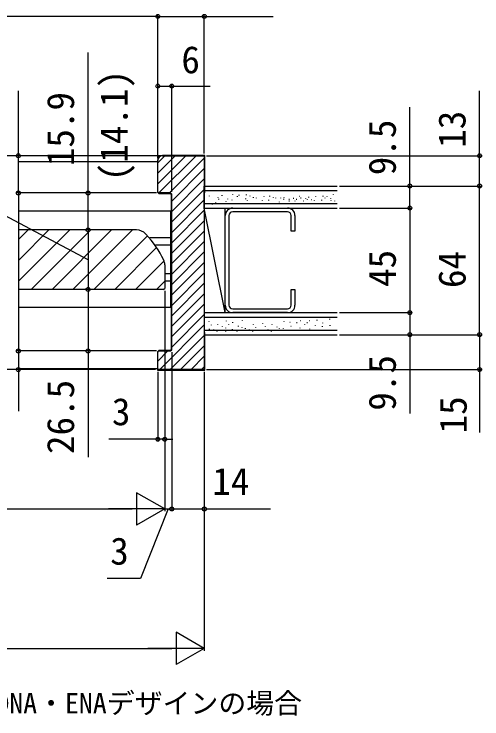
# Model space of a CAD drawing. Units: millimetres, scale not verified. Extents: x -700 to 700, y -1045 to 1039.
# Drawn here: x 100.2 to 301.4, y 409.4 to 712.8 of the extents above; entities that cross this region are included whole.
import ezdxf
from ezdxf.enums import TextEntityAlignment as Align

# ---------------------------------------------------------------- set-up
doc = ezdxf.new("R2010")
doc.units = ezdxf.units.MM
doc.header["$LTSCALE"] = 6
for name, color, linetype in [('0-2_USER1', 3, 'Continuous'), ('0-3_YKK_11', 7, 'Continuous'), ('0-4_YKK_12', 2, 'Continuous'), ('0-7_YKK_D', 6, 'Continuous'), ('0-9_YSS_K', 3, 'Continuous')]:
    doc.layers.add(name, color=color, linetype=linetype)
doc.styles.add('ＭＳ ゴシック', font='')
doc.styles.get('ＭＳ ゴシック').set_extended_font_data('MS Gothic')

msp = doc.modelspace()

# ---------------------------------------------------------------- linework, layer by layer
at = {"layer": '0-3_YKK_11'}
for p, q in [((161.8, 649.762), (161.8, 636.179)), ((182.2, 651.962), (164, 651.962)), ((182.2, 635.762), (182.2, 651.962)), ((182, 635.762), (182.2, 635.762)), ((182.2, 575.762), (182, 575.762))]:
    msp.add_line(p, q, dxfattribs=at)
for points in [[(182, 630.762), (182, 559.762), (162, 559.762), (162, 567.262), (162.5, 567.762), (167.5, 567.762), (168, 568.262), (168, 635.262), (167.5, 635.762), (162.5, 635.762), (162, 636.262), (162, 649.762)], [(164, 651.762), (182, 651.762), (182, 630.762)], [(161.8, 636.179), (162.417, 635.562), (167.417, 635.562), (167.8, 635.179), (167.8, 568.345), (167.417, 567.962), (162.417, 567.962), (161.8, 567.345), (161.8, 559.562), (182.2, 559.562), (182.2, 575.762)]]:
    msp.add_lwpolyline(points, dxfattribs=at)
for radius in [2.2, 2]:
    msp.add_arc((164, 649.762), radius, 90.00001, 179.99999, dxfattribs=at)
at = {"layer": '0-4_YKK_12'}
for p, q in [((102.35, 649.262), (162, 649.262)), ((167.5, 627.962), (102.35, 627.962)), ((167.5, 627.962), (167.5, 586.562)), ((152.758, 619.862), (102.35, 619.862)), ((102.35, 616.036), (106.177, 619.862)), ((102.35, 607.055), (115.157, 619.862)), ((102.35, 598.075), (124.137, 619.862)), ((107.517, 594.262), (133.117, 619.862)), ((116.498, 594.262), (142.098, 619.862)), ((125.478, 594.262), (151.078, 619.862)), ((134.458, 594.262), (157.558, 617.363)), ((158.557, 616.612), (167.5, 616.612)), ((160.998, 613.412), (167.5, 613.412)), ((143.438, 594.262), (161.479, 612.303)), ((152.419, 594.262), (164.692, 606.536)), ((165, 604.862), (165, 594.589)), ((165, 601.112), (167.5, 601.112)), ((161.399, 594.262), (165, 597.863)), ((165, 597.912), (167.5, 597.912)), ((164.3, 594.262), (102.35, 594.262)), ((164.3, 594.262), (165, 594.589)), ((102.35, 586.562), (167.5, 586.562)), ((127.813, 586.562), (167.5, 586.562)), ((102.35, 560.262), (162, 560.262))]:
    msp.add_line(p, q, dxfattribs=at)
for centre, radius, start, end in [((152.758, 614.162), 5.7, 43.22166, 90), ((125.067, 588.139), 43.7, 25.39153, 43.22166), ((160.3, 604.862), 4.7, 0, 25.39153)]:
    msp.add_arc(centre, radius, start, end, dxfattribs=at)
at = {"layer": '0-7_YKK_D'}
for p, q in [((162, 711.762), (23.822, 711.762)), ((162, 653.762), (162, 712.762)), ((162, 650.762), (162, 712.762)), ((182, 652.762), (182, 712.762)), ((162, 650.762), (162, 682.762)), ((168, 636.262), (168, 682.762)), ((163, 651.762), (71, 651.762)), ((163, 651.762), (101, 651.762)), ((183, 651.762), (301.406, 651.762)), ((240.178, 638.765), (271.406, 638.765)), ((241.406, 638.762), (301.406, 638.762)), ((241.406, 638.762), (301.406, 638.762)), ((300.406, 574.765), (300.406, 638.762)), ((161.5, 635.762), (101, 635.762)), ((160, 635.762), (101, 635.762)), ((102, 635.762), (102, 567.762)), ((161.5, 635.762), (131, 635.762)), ((240.178, 629.265), (271.406, 629.265)), ((240.178, 629.265), (271.406, 629.265)), ((270.406, 629.265), (270.406, 584.265)), ((151.758, 619.862), (131, 619.862)), ((151.758, 619.862), (131, 619.862)), ((132, 619.862), (132, 594.262)), ((160, 594.262), (131, 594.262)), ((160, 594.262), (131, 594.262)), ((165, 593.589), (165, 528.762)), ((165, 593.589), (165, 498.762)), ((240.178, 584.265), (271.406, 584.265)), ((240.178, 584.265), (271.406, 584.265)), ((240.178, 574.765), (271.406, 574.765)), ((240.178, 574.765), (301.406, 574.765)), ((240.178, 574.765), (301.406, 574.765)), ((161.5, 567.762), (101, 567.762)), ((161.5, 567.762), (101, 567.762)), ((161.5, 567.762), (131, 567.762)), ((168, 567.262), (168, 498.762)), ((168, 567.262), (168, 498.762)), ((160, 559.762), (71, 559.762)), ((161, 559.762), (101, 559.762)), ((162, 558.762), (162, 528.762)), ((182, 558.762), (182, 438.762)), ((182, 558.762), (182, 498.762)), ((183, 559.762), (301.406, 559.762)), ((162, 529.762), (140.927, 529.762)), ((165, 529.762), (162, 529.762)), ((165, 529.762), (168.4, 529.762)), ((165, 499.762), (152.876, 506.762)), ((152.876, 506.762), (152.876, 492.762)), ((165, 506.762), (165, 498.762)), ((-79, 499.762), (151, 499.762)), ((165, 499.762), (140.751, 499.762)), ((165, 499.762), (152.876, 492.762)), ((165, 499.762), (161.6, 499.762)), ((165, 499.762), (168, 499.762)), ((165, 499.762), (168, 499.762)), ((168, 499.762), (171.4, 499.762)), ((182, 439.762), (169.876, 446.762)), ((169.876, 446.762), (169.876, 432.762)), ((-96, 439.762), (168, 439.762)), ((182, 439.762), (157.751, 439.762)), ((182, 439.762), (169.876, 432.762))]:
    msp.add_line(p, q, dxfattribs=at)
for points in [[(162, 711.762), (182, 711.762), (211.673, 711.762)], [(132, 607.062), (45.862, 652.743), (45.862, 709.834)], [(132, 619.862), (132, 635.762), (132, 696.253)], [(102, 635.762), (102, 651.762), (102, 679.708)], [(162, 681.762), (168, 681.762), (184.491, 681.762)], [(300.406, 638.762), (300.406, 651.762), (300.406, 679.799)], [(270.406, 629.265), (270.406, 638.765), (270.406, 672.711)], [(132, 594.262), (132, 567.762), (132, 522.089)], [(270.406, 584.265), (270.406, 574.765), (270.406, 540.82)], [(300.406, 574.765), (300.406, 559.762), (300.406, 532.726)], [(102, 567.762), (102, 559.762), (102, 541.908)], [(166.5, 499.762), (154.482, 469.762), (140.209, 469.762)], [(168, 499.762), (182, 499.762), (210.491, 499.762)]]:
    msp.add_lwpolyline(points, dxfattribs=at)
for centre in [(162, 711.762), (162, 711.762), (182, 711.762), (162, 681.762), (168, 681.762), (102, 651.762), (300.406, 651.762), (270.406, 638.765), (300.406, 638.762), (300.406, 638.762), (102, 635.762), (102, 635.762), (132, 635.762), (270.406, 629.265), (270.406, 629.265), (132, 619.862), (132, 619.862), (132, 594.262), (132, 594.262), (270.406, 584.265), (270.406, 584.265), (270.406, 574.765), (300.406, 574.765), (300.406, 574.765), (102, 567.762), (102, 567.762), (132, 567.762), (102, 559.762), (300.406, 559.762), (162, 529.762), (165, 529.762), (168, 499.762), (168, 499.762), (182, 499.762)]:
    msp.add_circle(centre, 0.85, dxfattribs=at)
at = {"layer": '0-9_YSS_K'}
for p, q in [((162, 648.745), (165.017, 651.762)), ((162, 644.255), (169.507, 651.762)), ((162, 639.765), (173.998, 651.762)), ((162.494, 635.768), (178.488, 651.762)), ((166.978, 635.762), (182, 650.784)), ((168, 632.294), (182, 646.294)), ((168, 627.804), (182, 641.804)), ((168, 623.314), (182, 637.314)), ((182, 638.765), (239.178, 638.765)), ((182, 629.265), (182, 638.765)), ((182, 636.765), (239.178, 636.765)), ((184.103, 634.586), (184.103, 634.386)), ((189.539, 634.772), (189.539, 634.572)), ((194.182, 635.278), (194.182, 635.078)), ((196.163, 634.33), (196.163, 634.13)), ((196.871, 634.934), (196.871, 634.734)), ((200.011, 635.047), (200.011, 634.847)), ((201.601, 634.553), (201.601, 634.353)), ((207.639, 634.296), (207.639, 634.096)), ((209.994, 634.493), (209.994, 634.293)), ((222.991, 634.206), (222.791, 634.206)), ((226.853, 634.068), (226.853, 633.868)), ((229.772, 634.383), (229.772, 634.183)), ((232.912, 634.495), (232.912, 634.295)), ((234.759, 634.256), (234.759, 634.056)), ((237.45, 635.153), (237.45, 634.953)), ((168, 618.824), (182, 632.824)), ((182, 631.265), (239.178, 631.265)), ((186.798, 631.629), (186.798, 631.429)), ((187.876, 633.993), (187.876, 633.793)), ((188.032, 633.178), (188.032, 632.978)), ((191.264, 632.103), (191.264, 631.903)), ((191.907, 633.314), (191.907, 633.114)), ((193.791, 632.87), (193.791, 632.67)), ((199.671, 633.368), (199.671, 633.168)), ((200.375, 632.519), (200.375, 632.319)), ((203.058, 633.901), (203.058, 633.701)), ((204.293, 633.74), (204.293, 633.54)), ((206.852, 632.664), (206.852, 632.464)), ((209.543, 632.776), (209.543, 632.576)), ((211.676, 633.848), (211.676, 633.648)), ((212.686, 633.68), (212.686, 633.48)), ((214.253, 631.991), (214.253, 631.791)), ((214.704, 633.708), (214.704, 633.508)), ((216.092, 633.219), (216.092, 633.019)), ((216.159, 633.841), (216.159, 633.641)), ((218.597, 632.951), (218.397, 632.951)), ((218.597, 632.218), (218.397, 632.218)), ((220.48, 633.44), (220.28, 633.44)), ((221.108, 632.218), (220.908, 632.218)), ((221.736, 632.951), (221.536, 632.951)), ((223.619, 633.474), (223.419, 633.474)), ((224.875, 632.218), (224.675, 632.218)), ((225.476, 633.577), (225.476, 633.377)), ((226.181, 633.003), (226.181, 632.803)), ((228.129, 632.885), (227.929, 632.885)), ((229.321, 632.666), (229.321, 632.466)), ((232.461, 632.778), (232.461, 632.578)), ((233.842, 633.724), (233.842, 633.524)), ((236.216, 633.604), (236.216, 633.404)), ((236.441, 632.739), (236.441, 632.539)), ((238.038, 632.454), (238.038, 632.254)), ((168, 614.334), (182, 628.334)), ((182, 629.265), (239.178, 629.265)), ((191, 584.265), (182, 629.265)), ((185.341, 630.991), (185.341, 630.791)), ((191, 584.265), (191, 629.265)), ((194.2, 629.265), (217.8, 629.265)), ((191, 587.465), (191, 626.065)), ((192.6, 626.065), (192.6, 587.465)), ((217.8, 627.665), (194.2, 627.665)), ((219.4, 619.265), (219.4, 626.065)), ((168, 609.844), (182, 623.844)), ((168, 605.354), (182, 619.354)), ((168, 600.863), (182, 614.863)), ((168, 596.373), (182, 610.373)), ((168, 591.883), (182, 605.883)), ((168, 587.393), (182, 601.393)), ((168, 582.903), (182, 596.903)), ((168, 578.413), (182, 592.413)), ((168, 573.923), (182, 587.923)), ((194.2, 585.865), (217.8, 585.865)), ((168, 569.432), (182, 583.432)), ((182, 584.265), (239.178, 584.265)), ((217.8, 584.265), (194.2, 584.265)), ((182, 582.265), (239.178, 582.265)), ((183.925, 580.519), (183.925, 580.319)), ((191.392, 580.789), (191.392, 580.589)), ((194.193, 580.133), (194.193, 579.933)), ((198.293, 580.873), (198.293, 580.673)), ((206.978, 579.797), (206.978, 579.597)), ((216.159, 580.631), (216.159, 580.431)), ((218.993, 579.956), (218.793, 579.956)), ((221.883, 579.836), (221.683, 579.836)), ((223.361, 580.779), (223.161, 580.779)), ((226.318, 579.836), (226.118, 579.836)), ((227.304, 580.779), (227.104, 580.779)), ((230.426, 581.116), (230.426, 580.916)), ((232.822, 579.895), (232.822, 579.695)), ((235.808, 581.53), (235.808, 581.33)), ((162.82, 559.762), (182, 578.942)), ((182, 576.765), (239.178, 576.765)), ((184.07, 577.234), (184.07, 577.034)), ((184.934, 579.061), (184.934, 578.861)), ((185.957, 576.993), (185.957, 576.793)), ((187.639, 579.348), (187.639, 579.148)), ((189.71, 578.434), (189.71, 578.234)), ((191.167, 577.783), (191.167, 577.583)), ((192.402, 579.332), (192.402, 579.132)), ((193.968, 577.126), (193.968, 576.926)), ((196.611, 578.518), (196.611, 578.318)), ((198.068, 577.866), (198.068, 577.666)), ((199.575, 577.547), (199.575, 577.347)), ((201.31, 576.993), (201.31, 576.793)), ((202.993, 579.348), (202.993, 579.148)), ((204.002, 577.89), (204.002, 577.69)), ((206.416, 576.874), (206.416, 576.674)), ((208.144, 578.51), (208.144, 578.31)), ((209.333, 576.993), (209.333, 576.793)), ((211.015, 579.348), (211.015, 579.148)), ((213.148, 578.142), (213.148, 577.942)), ((214.253, 577.491), (214.253, 577.291)), ((215.934, 577.624), (215.934, 577.424)), ((219.418, 578.259), (219.218, 578.259)), ((223.136, 577.773), (223.136, 577.573)), ((225.156, 579.209), (225.156, 579.009)), ((227.286, 577.303), (227.286, 577.103)), ((229.753, 578.761), (229.753, 578.561)), ((232.668, 578.418), (232.668, 578.218)), ((235.939, 578.832), (235.939, 578.632)), ((167.31, 559.762), (182, 574.452)), ((182, 574.765), (239.178, 574.765)), ((187.414, 576.341), (187.414, 576.141)), ((191.053, 576.32), (191.053, 576.12)), ((196.034, 576.356), (196.034, 576.156)), ((202.767, 576.341), (202.767, 576.141)), ((210.789, 576.341), (210.789, 576.141)), ((162, 563.432), (166.33, 567.762)), ((171.8, 559.762), (182, 569.962)), ((176.29, 559.762), (182, 565.472)), ((180.78, 559.762), (182, 560.982))]:
    msp.add_line(p, q, dxfattribs=at)
for points in [[(221, 626.065), (221, 619.265), (219.4, 619.265)], [(219.4, 587.465), (219.4, 594.265), (221, 594.265), (221, 587.465)]]:
    msp.add_lwpolyline(points, dxfattribs=at)
for centre, radius, start, end in [((194.2, 626.065), 3.2, 90, 180), ((217.8, 626.065), 3.2, 360, 90), ((194.2, 626.065), 1.6, 90, 180), ((217.8, 626.065), 1.6, 0, 90), ((194.2, 587.465), 3.2, 180, 270), ((194.2, 587.465), 1.6, 180, 270), ((217.8, 587.465), 1.6, 270, 0), ((217.8, 587.465), 3.2, 270, 0)]:
    msp.add_arc(centre, radius, start, end, dxfattribs=at)

# ---------------------------------------------------------------- texts
at = {"layer": '0-2_USER1', "style": 'ＭＳ ゴシック'}
msp.add_text('※(   )内寸法はハンドルレスCNA・DNA・ENAデザインの場合', height=8.798, dxfattribs=at).set_placement((-99.766, 409.103), align=Align.BOTTOM_LEFT)
at = {"layer": '0-7_YKK_D', "style": 'ＭＳ ゴシック'}
for s, p in [('6', (172.127, 683.762)), ('3', (142.245, 532.262)), ('14', (185.445, 502.262)), ('3', (141.527, 472.262))]:
    msp.add_text(s, height=11.73, dxfattribs=at).set_placement(p, align=Align.BOTTOM_LEFT)
for s, p in [('(14.1)', (152.5, 640.844)), ('15.9', (129.5, 647.299)), ('13', (297.906, 655.208)), ('9.5', (267.906, 643.393)), ('45', (267.906, 595.311)), ('64', (297.906, 594.855)), ('9.5', (267.906, 542.047)), ('26.5', (129.5, 523.408)), ('15', (298.406, 532.271))]:
    msp.add_text(s, height=11.73, rotation=90, dxfattribs=at).set_placement(p, align=Align.BOTTOM_LEFT)

doc.saveas('drawing.dxf')
